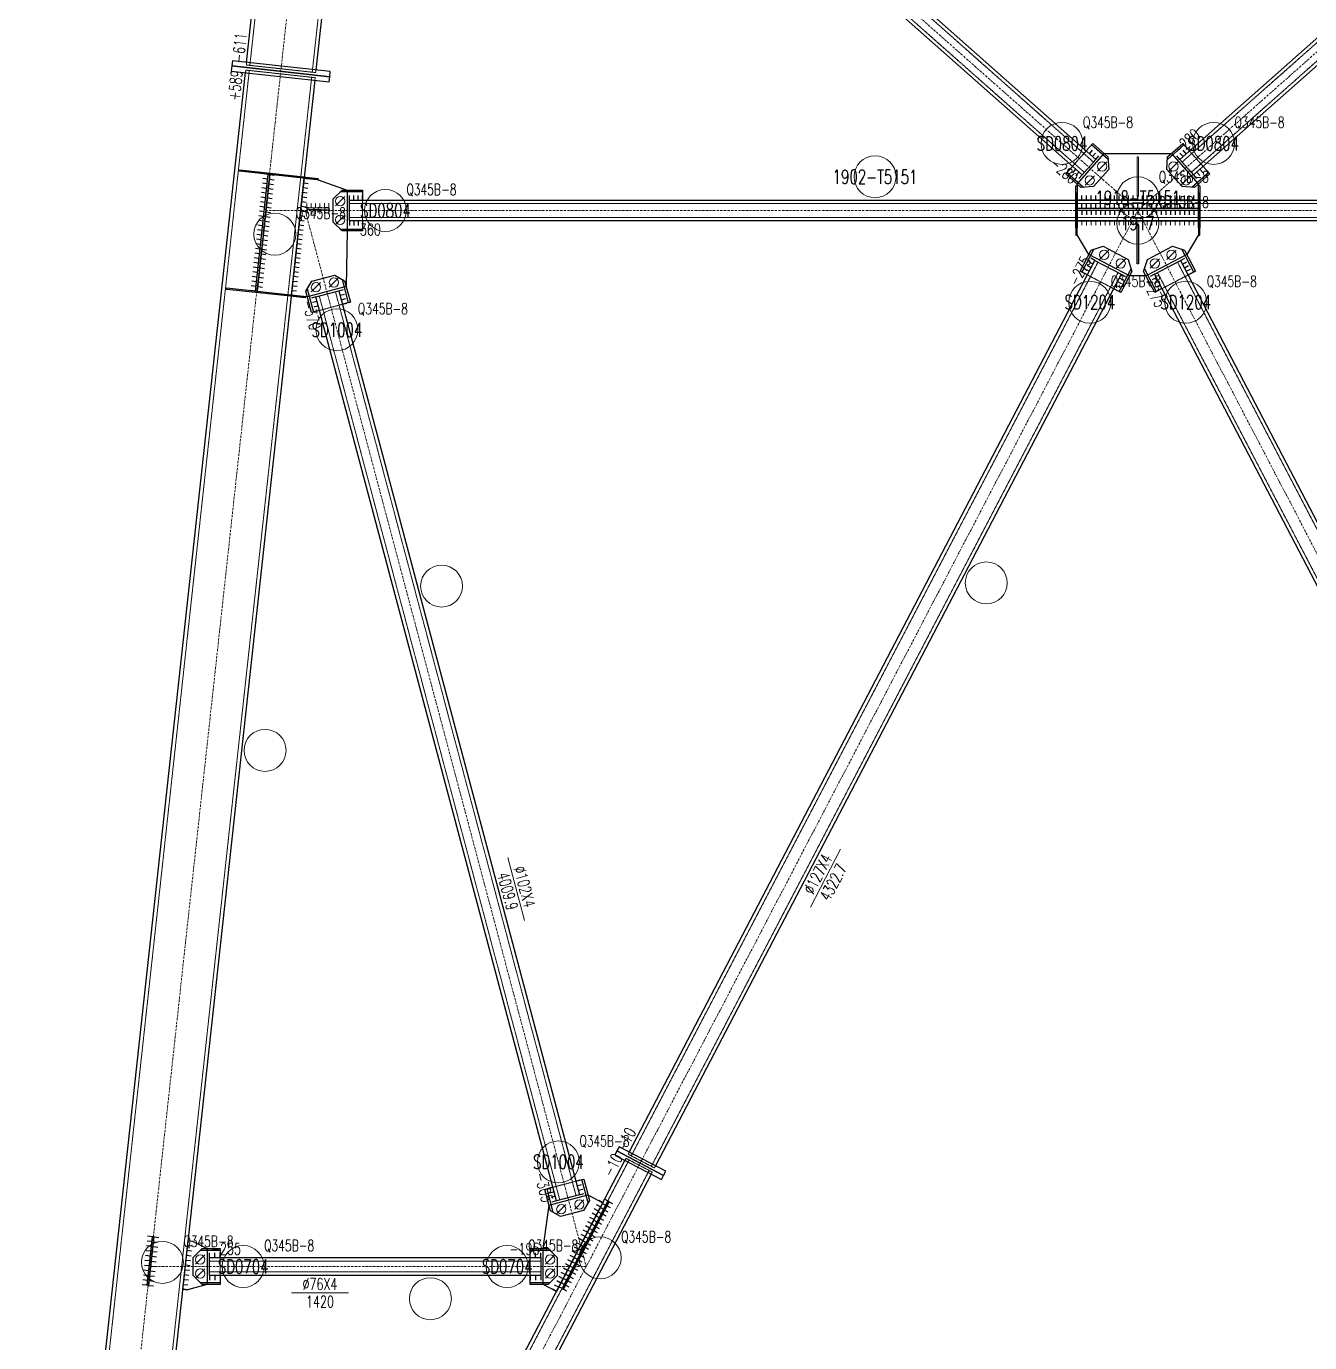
# Model space of a CAD drawing. Extents: x 200306 to 244369, y -126880 to -87343.
# Drawn here: x 224925 to 230428, y -121504 to -115861 of the extents above; entities that cross this region are included whole.
import ezdxf
from ezdxf.enums import TextEntityAlignment as Align

# ---------------------------------------------------------------- set-up
doc = ezdxf.new("R2010")
doc.units = 0
doc.header["$MEASUREMENT"] = 0
doc.linetypes.add('Dash', pattern=[2.75, 2, -0.75])
doc.linetypes.add('DashDot', pattern=[15.6, 9, -3, 0.6, -3])
doc.layers.get('0').update_dxf_attribs({"linetype": 'CONTINUOUS', "lineweight": 25})
doc.styles.get("Standard").update_dxf_attribs({"font": 'simplex.shx', "width": 0.7, "height": 3, "bigfont": 'gbhzfs.shx'})

# ---------------------------------------------------------------- blocks, each defined once
blk = doc.blocks.new('M20X55S')
at = {"color": 3, "linetype": 'Continuous', "lineweight": 13}
blk.add_line((-1, -1), (1, 1), dxfattribs=at)
blk.add_circle((0, 0), 1, dxfattribs=at)

msp = doc.modelspace()

# ---------------------------------------------------------------- linework, layer by layer
at = {"color": 1, "linetype": 'Dash', "lineweight": 20}
for p, q in [((226738.90359, -108203.61979), (225883.29483, -116028.79823)), ((227006.30987, -108232.85812), (226150.70111, -116058.03656)), ((226508.13189, -113873.50161), (229461.36303, -116487.29385)), ((226547.23481, -113829.3206), (229500.46595, -116443.11285)), ((232833.93867, -113829.3206), (229880.70753, -116443.11285)), ((232873.04159, -113873.50161), (229919.81045, -116487.29385)), ((225868.3837, -116027.16784), (225869.57931, -116016.23301)), ((225880.90359, -116050.66789), (224938.51098, -124669.54915)), ((225864.79684, -116059.97233), (225865.99246, -116049.0375)), ((225865.99246, -116049.0375), (226163.221, -116081.53661)), ((226165.61224, -116059.66696), (225868.3837, -116027.16784)), ((226166.80786, -116048.73213), (226165.61224, -116059.66696)), ((226148.30987, -116079.90622), (225205.91726, -124698.78748)), ((226163.221, -116081.53661), (226162.02538, -116092.47144)), ((229410.24125, -116462.07915), (229469.22701, -116395.43322)), ((229911.94647, -116395.43322), (229970.93223, -116462.07915)), ((229687.58674, -116421.46781), (229687.58674, -116591.46721)), ((229693.58674, -116421.46781), (229687.58674, -116421.46781)), ((229693.58674, -116591.46721), (229693.58674, -116421.46781)), ((226116.05099, -116512.94144), (226175.22431, -116519.41148)), ((229430.41642, -116606.30823), (229430.41642, -116545.38207)), ((229950.75706, -116545.38207), (229950.75706, -116606.30823)), ((226127.05911, -116647.06396), (226127.09513, -116639.10815)), ((226127.09513, -116639.10815), (226127.18517, -116619.21862)), ((226127.09513, -116639.10815), (226221.7845, -116639.53684)), ((226146.033, -116639.19389), (226146.12305, -116619.30436)), ((226164.97088, -116639.27963), (226165.06092, -116619.3901)), ((226183.90875, -116639.36536), (226183.9988, -116619.47583)), ((226202.84662, -116639.4511), (226202.93667, -116619.56157)), ((226221.7845, -116639.53684), (226221.74848, -116647.49265)), ((226221.7845, -116639.53684), (226221.87454, -116619.64731)), ((226310.58674, -116621.29747), (233070.58674, -116621.29747)), ((226365.58674, -116606.29747), (226365.58674, -116695.29747)), ((229687.58674, -116591.46721), (229693.58674, -116591.46721)), ((226127.05911, -116647.06396), (226126.96906, -116666.95349)), ((226221.74848, -116647.49265), (226127.05911, -116647.06396)), ((226145.99698, -116647.1497), (226145.90694, -116667.03923)), ((226164.93486, -116647.23544), (226164.84481, -116667.12497)), ((226183.87273, -116647.32118), (226183.78268, -116667.21071)), ((226202.81061, -116647.40691), (226202.72056, -116667.29644)), ((226221.74848, -116647.49265), (226221.65843, -116667.38218)), ((226310.58674, -116680.29747), (233070.58674, -116680.29747)), ((229430.41642, -116755.29435), (229430.41642, -116695.29436)), ((229430.41642, -116695.29436), (229430.41642, -116715.29436)), ((229450.42952, -116695.29436), (229450.42952, -116715.29436)), ((229470.44262, -116695.29436), (229470.44262, -116715.29436)), ((229490.45573, -116695.29436), (229490.45573, -116715.29436)), ((229510.46883, -116695.29436), (229510.46883, -116715.29436)), ((229530.48193, -116695.29436), (229530.48193, -116715.29436)), ((229550.49503, -116695.29436), (229550.49503, -116715.29436)), ((229570.50813, -116695.29436), (229570.50813, -116715.29436)), ((229590.52123, -116695.29436), (229590.52123, -116715.29436)), ((229610.53433, -116695.29436), (229610.53433, -116715.29436)), ((229630.54744, -116695.29436), (229630.54744, -116715.29436)), ((229650.56054, -116695.29436), (229650.56054, -116715.29436)), ((229670.57364, -116695.29436), (229670.57364, -116715.29436)), ((229690.58674, -116695.29436), (229690.58674, -116715.29436)), ((229710.59984, -116695.29436), (229710.59984, -116715.29436)), ((229730.61294, -116695.29436), (229730.61294, -116715.29436)), ((229750.62604, -116695.29436), (229750.62604, -116715.29436)), ((229770.63915, -116695.29436), (229770.63915, -116715.29436)), ((229790.65225, -116695.29436), (229790.65225, -116715.29436)), ((229810.66535, -116695.29436), (229810.66535, -116715.29436)), ((229830.67845, -116695.29436), (229830.67845, -116715.29436)), ((229850.69155, -116695.29436), (229850.69155, -116715.29436)), ((229870.70465, -116695.29436), (229870.70465, -116715.29436)), ((229890.71775, -116695.29436), (229890.71775, -116715.29436)), ((229910.73085, -116695.29436), (229910.73085, -116715.29436)), ((229930.74396, -116695.29436), (229930.74396, -116715.29436)), ((229950.75706, -116695.29436), (229950.75706, -116755.29435)), ((229950.75706, -116695.29436), (229950.75706, -116715.29436)), ((229687.58674, -116880.12035), (229687.58674, -116710.1204)), ((229687.58674, -116710.1204), (229693.58674, -116710.1204)), ((229693.58674, -116710.1204), (229693.58674, -116880.12035)), ((229520.26556, -116872.09148), (227518.73547, -120703.45181)), ((229606.24073, -116917.00552), (227604.71063, -120748.36585)), ((229693.58674, -116880.12035), (229687.58674, -116880.12035)), ((229774.93275, -116917.00552), (231776.46285, -120748.36585)), ((229860.90792, -116872.09148), (231862.43801, -120703.45181)), ((229587.12494, -116985.99248), (229474.55952, -116927.1875)), ((229906.61396, -116927.1875), (229794.04854, -116985.99248)), ((226120.52855, -117019.64491), (226061.35523, -117013.17487)), ((226180.90917, -117017.4765), (227212.30531, -120892.45421)), ((226250.48671, -116998.95717), (227281.88285, -120873.93488)), ((226280.41726, -117053.08945), (226181.84908, -117079.3252)), ((227505.44034, -120696.50634), (227510.07065, -120687.64292)), ((227618.00576, -120755.31132), (227505.44034, -120696.50634)), ((227509.47485, -120721.17864), (225315.78678, -124920.37077)), ((227491.5494, -120723.09659), (227496.17972, -120714.23317)), ((227496.17972, -120714.23317), (227608.74514, -120773.03815)), ((227622.63608, -120746.4479), (227618.00576, -120755.31132)), ((227595.45001, -120766.09268), (225401.76195, -124965.28481)), ((227182.37975, -120838.34068), (227280.94793, -120812.10494)), ((227608.74514, -120773.03815), (227604.11483, -120781.90157)), ((225755.55303, -121139.93261), (225755.55357, -121215.93261)), ((227085.55601, -121215.92306), (227085.55547, -121139.92306)), ((227130.52783, -121154.92274), (225710.5274, -121154.93293)), ((227130.52816, -121200.92274), (225710.52773, -121200.93293))]:
    msp.add_line(p, q, dxfattribs=at)
at = {"color": 2, "linetype": 'DashDot', "lineweight": 15}
for p, q in [((226872.60673, -108218.23895), (225950.58674, -116650.79747)), ((226280.56963, -113632.70017), (229690.58674, -116650.77626)), ((233100.60385, -113632.70017), (229690.58674, -116650.77626)), ((226014.60673, -116065.28706), (225069.27942, -124711.00835)), ((225950.58674, -116650.79747), (233430.58674, -116650.79747)), ((226120.52942, -116650.66663), (227325.54381, -121177.93187)), ((229690.58674, -116650.80454), (227557.09274, -120734.77224)), ((229690.58674, -116650.80454), (231824.08074, -120734.77224)), ((227557.09274, -120734.77224), (224960.56749, -125705.08164)), ((227325.52364, -121177.92134), (225455.53326, -121177.93476))]:
    msp.add_line(p, q, dxfattribs=at)
at = {"color": 7, "linetype": 'Continuous', "lineweight": 30}
for p, q in [((229469.22701, -116395.43322), (229482.48224, -116380.45661)), ((229482.95555, -116407.58383), (229496.21078, -116392.60722)), ((229496.6841, -116419.73444), (229509.93932, -116404.75783)), ((229884.48938, -116419.73444), (229871.23416, -116404.75783)), ((229898.21792, -116407.58383), (229884.9627, -116392.60722)), ((229911.94647, -116395.43322), (229898.69124, -116380.45661)), ((229410.24125, -116462.07915), (229396.98602, -116477.05576)), ((229510.41264, -116431.88505), (229523.66786, -116416.90843)), ((229870.76084, -116431.88505), (229857.50562, -116416.90843)), ((229970.93223, -116462.07915), (229984.18746, -116477.05576)), ((225959.49614, -116516.07222), (225939.61605, -116513.89852)), ((225961.68397, -116496.06288), (225941.80388, -116493.88918)), ((225967.44817, -116516.9417), (225987.32826, -116519.11539)), ((225969.636, -116496.93236), (225989.51609, -116499.10606)), ((226116.05099, -116512.94144), (226135.9325, -116515.1153)), ((229423.96979, -116474.22976), (229410.71456, -116489.20637)), ((229437.69833, -116486.38036), (229424.4431, -116501.35698)), ((229451.42687, -116498.53097), (229438.17164, -116513.50758)), ((229929.74661, -116498.53097), (229943.00184, -116513.50758)), ((229943.47515, -116486.38036), (229956.73038, -116501.35698)), ((229957.20369, -116474.22976), (229970.45892, -116489.20637)), ((225952.93264, -116576.10023), (225933.05256, -116573.92653)), ((225955.12047, -116556.09089), (225935.24039, -116553.91719)), ((225957.30831, -116536.08155), (225937.42822, -116533.90786)), ((225960.88468, -116576.96971), (225980.76477, -116579.1434)), ((225963.07251, -116556.96037), (225982.9526, -116559.13407)), ((225965.26034, -116536.95103), (225985.14043, -116539.12473)), ((226109.4875, -116572.96945), (226129.36901, -116575.14331)), ((226111.67533, -116552.96012), (226131.55684, -116555.13397)), ((226113.86316, -116532.95078), (226133.74467, -116535.12463)), ((225946.36915, -116636.12824), (225926.48907, -116633.95454)), ((225948.55698, -116616.1189), (225928.6769, -116613.9452)), ((225950.74481, -116596.10956), (225930.86473, -116593.93587)), ((225954.32119, -116636.99772), (225974.20127, -116639.17142)), ((225956.50902, -116616.98838), (225976.38911, -116619.16208)), ((225958.69685, -116596.97904), (225978.57694, -116599.15274)), ((226102.92401, -116632.99747), (226122.80552, -116635.17132)), ((226105.11184, -116612.98813), (226124.99335, -116615.16198)), ((226107.29967, -116592.97879), (226127.18118, -116595.15265)), ((226310.58674, -116606.29747), (226310.58674, -116586.29747)), ((226328.92007, -116606.29747), (226328.92007, -116586.29747)), ((226347.25341, -116606.29747), (226347.25341, -116586.29747)), ((226365.58674, -116606.29747), (226365.58674, -116586.29747)), ((229430.41642, -116606.30823), (229430.41642, -116586.3083)), ((229430.41642, -116641.9558), (229430.41642, -116622.07571)), ((229450.42952, -116606.30823), (229450.42952, -116586.3083)), ((229450.42952, -116641.9558), (229450.42952, -116622.07571)), ((229470.44262, -116606.30823), (229470.44262, -116586.3083)), ((229470.44262, -116641.9558), (229470.44262, -116622.07571)), ((229490.45573, -116606.30823), (229490.45573, -116586.3083)), ((229490.45573, -116641.9558), (229490.45573, -116622.07571)), ((229510.46883, -116606.30823), (229510.46883, -116586.3083)), ((229510.46883, -116641.9558), (229510.46883, -116622.07571)), ((229530.48193, -116606.30823), (229530.48193, -116586.3083)), ((229530.48193, -116641.9558), (229530.48193, -116622.07571)), ((229550.49503, -116606.30823), (229550.49503, -116586.3083)), ((229550.49503, -116641.9558), (229550.49503, -116622.07571)), ((229570.50813, -116606.30823), (229570.50813, -116586.3083)), ((229570.50813, -116641.9558), (229570.50813, -116622.07571)), ((229590.52123, -116606.30823), (229590.52123, -116586.3083)), ((229590.52123, -116641.9558), (229590.52123, -116622.07571)), ((229610.53433, -116606.30823), (229610.53433, -116586.3083)), ((229610.53433, -116641.9558), (229610.53433, -116622.07571)), ((229630.54744, -116606.30823), (229630.54744, -116586.3083)), ((229630.54744, -116641.9558), (229630.54744, -116622.07571)), ((229650.56054, -116606.30823), (229650.56054, -116586.3083)), ((229650.56054, -116641.9558), (229650.56054, -116622.07571)), ((229670.57364, -116606.30823), (229670.57364, -116586.3083)), ((229670.57364, -116641.9558), (229670.57364, -116622.07571)), ((229690.58674, -116606.30823), (229690.58674, -116586.3083)), ((229690.58674, -116641.9558), (229690.58674, -116622.07571)), ((229710.59984, -116606.30823), (229710.59984, -116586.3083)), ((229710.59984, -116641.9558), (229710.59984, -116622.07571)), ((229730.61294, -116606.30823), (229730.61294, -116586.3083)), ((229730.61294, -116641.9558), (229730.61294, -116622.07571)), ((229750.62604, -116606.30823), (229750.62604, -116586.3083)), ((229750.62604, -116641.9558), (229750.62604, -116622.07571)), ((229770.63915, -116606.30823), (229770.63915, -116586.3083)), ((229770.63915, -116641.9558), (229770.63915, -116622.07571)), ((229790.65225, -116606.30823), (229790.65225, -116586.3083)), ((229790.65225, -116641.9558), (229790.65225, -116622.07571)), ((229810.66535, -116606.30823), (229810.66535, -116586.3083)), ((229810.66535, -116641.9558), (229810.66535, -116622.07571)), ((229830.67845, -116606.30823), (229830.67845, -116586.3083)), ((229830.67845, -116641.9558), (229830.67845, -116622.07571)), ((229850.69155, -116606.30823), (229850.69155, -116586.3083)), ((229850.69155, -116641.9558), (229850.69155, -116622.07571)), ((229870.70465, -116606.30823), (229870.70465, -116586.3083)), ((229870.70465, -116641.9558), (229870.70465, -116622.07571)), ((229890.71775, -116606.30823), (229890.71775, -116586.3083)), ((229890.71775, -116641.9558), (229890.71775, -116622.07571)), ((229910.73085, -116606.30823), (229910.73085, -116586.3083)), ((229910.73085, -116641.9558), (229910.73085, -116622.07571)), ((229930.74396, -116606.30823), (229930.74396, -116586.3083)), ((229930.74396, -116641.9558), (229930.74396, -116622.07571)), ((229950.75706, -116606.30823), (229950.75706, -116586.3083)), ((229950.75706, -116641.9558), (229950.75706, -116622.07571)), ((225939.80566, -116696.15625), (225919.92557, -116693.98255)), ((225941.99349, -116676.14691), (225922.1134, -116673.97321)), ((225944.18132, -116656.13758), (225924.30124, -116653.96388)), ((225949.94553, -116677.01639), (225969.82561, -116679.19009)), ((225952.13336, -116657.00705), (225972.01344, -116659.18075)), ((226096.36052, -116693.02548), (226116.24202, -116695.19933)), ((226098.54835, -116673.01614), (226118.42985, -116675.18999)), ((226100.73618, -116653.0068), (226120.61768, -116655.18066)), ((226310.58674, -116695.29747), (226310.58674, -116715.29747)), ((226328.92007, -116695.29747), (226328.92007, -116715.29747)), ((226347.25341, -116695.29747), (226347.25341, -116715.29747)), ((226365.58674, -116695.29747), (226365.58674, -116715.29747)), ((229430.41642, -116649.90783), (229430.41642, -116669.78792)), ((229450.42952, -116649.90783), (229450.42952, -116669.78792)), ((229470.44262, -116649.90783), (229470.44262, -116669.78792)), ((229490.45573, -116649.90783), (229490.45573, -116669.78792)), ((229510.46883, -116649.90783), (229510.46883, -116669.78792)), ((229530.48193, -116649.90783), (229530.48193, -116669.78792)), ((229550.49503, -116649.90783), (229550.49503, -116669.78792)), ((229570.50813, -116649.90783), (229570.50813, -116669.78792)), ((229590.52123, -116649.90783), (229590.52123, -116669.78792)), ((229610.53433, -116649.90783), (229610.53433, -116669.78792)), ((229630.54744, -116649.90783), (229630.54744, -116669.78792)), ((229650.56054, -116649.90783), (229650.56054, -116669.78792)), ((229670.57364, -116649.90783), (229670.57364, -116669.78792)), ((229690.58674, -116649.90783), (229690.58674, -116669.78792)), ((229710.59984, -116649.90783), (229710.59984, -116669.78792)), ((229730.61294, -116649.90783), (229730.61294, -116669.78792)), ((229750.62604, -116649.90783), (229750.62604, -116669.78792)), ((229770.63915, -116649.90783), (229770.63915, -116669.78792)), ((229790.65225, -116649.90783), (229790.65225, -116669.78792)), ((229810.66535, -116649.90783), (229810.66535, -116669.78792)), ((229830.67845, -116649.90783), (229830.67845, -116669.78792)), ((229850.69155, -116649.90783), (229850.69155, -116669.78792)), ((229870.70465, -116649.90783), (229870.70465, -116669.78792)), ((229890.71775, -116649.90783), (229890.71775, -116669.78792)), ((229910.73085, -116649.90783), (229910.73085, -116669.78792)), ((229930.74396, -116649.90783), (229930.74396, -116669.78792)), ((229950.75706, -116649.90783), (229950.75706, -116669.78792)), ((225935.43, -116736.17492), (225915.54991, -116734.00122)), ((225937.61783, -116716.16559), (225917.73774, -116713.99189)), ((225943.38204, -116737.0444), (225963.26212, -116739.2181)), ((225945.56987, -116717.03507), (225965.44995, -116719.20876)), ((225947.7577, -116697.02573), (225967.63778, -116699.19943)), ((226091.98485, -116733.04415), (226111.86636, -116735.218)), ((226094.17269, -116713.03481), (226114.05419, -116715.20867)), ((225928.86651, -116796.20293), (225908.98642, -116794.02924)), ((225931.05434, -116776.1936), (225911.17425, -116774.0199)), ((225933.24217, -116756.18426), (225913.36208, -116754.01056)), ((225936.81854, -116797.07241), (225956.69863, -116799.24611)), ((225939.00637, -116777.06308), (225958.88646, -116779.23677)), ((225941.1942, -116757.05374), (225961.07429, -116759.22744)), ((226085.42136, -116793.07216), (226105.30287, -116795.24601)), ((226087.60919, -116773.06282), (226107.4907, -116775.23668)), ((226089.79702, -116753.05349), (226109.67853, -116755.22734)), ((225922.30302, -116856.23094), (225902.42293, -116854.05725)), ((225924.49085, -116836.22161), (225904.61076, -116834.04791)), ((225926.67868, -116816.21227), (225906.79859, -116814.03857)), ((225930.25505, -116857.10042), (225950.13514, -116859.27412)), ((225932.44288, -116837.09109), (225952.32297, -116839.26478)), ((225934.63071, -116817.08175), (225954.5108, -116819.25545)), ((226078.85787, -116853.10017), (226098.73938, -116855.27403)), ((226081.0457, -116833.09083), (226100.92721, -116835.26469)), ((226083.23353, -116813.0815), (226103.11504, -116815.25535)), ((229506.9717, -116865.14358), (229489.24487, -116855.88295)), ((229874.20178, -116865.14358), (229891.92861, -116855.88295)), ((225915.73953, -116916.25895), (225895.85944, -116914.08526)), ((225917.92736, -116896.24962), (225898.04727, -116894.07592)), ((225920.11519, -116876.24028), (225900.2351, -116874.06658)), ((225923.69156, -116917.12843), (225943.57165, -116919.30213)), ((225925.87939, -116897.1191), (225945.75948, -116899.2928)), ((225928.06722, -116877.10976), (225947.94731, -116879.28346)), ((226072.29438, -116913.12818), (226092.17589, -116915.30204)), ((226074.48221, -116893.11885), (226094.36372, -116895.2927)), ((226076.67004, -116873.10951), (226096.55155, -116875.28336)), ((229474.55952, -116927.1875), (229456.83268, -116917.92687)), ((229482.66256, -116911.67652), (229464.93573, -116902.41589)), ((229490.76561, -116896.16554), (229473.03877, -116886.90491)), ((229498.86866, -116880.65456), (229481.14182, -116871.39393)), ((229882.30482, -116880.65456), (229900.03166, -116871.39393)), ((229890.40787, -116896.16554), (229908.13471, -116886.90491)), ((229898.51092, -116911.67652), (229916.23775, -116902.41589)), ((229906.61396, -116927.1875), (229924.3408, -116917.92687)), ((225909.17603, -116976.28697), (225889.29595, -116974.11327)), ((225911.36387, -116956.27763), (225891.48378, -116954.10393)), ((225913.5517, -116936.26829), (225893.67161, -116934.09459)), ((225917.12807, -116977.15644), (225937.00816, -116979.33014)), ((225919.3159, -116957.14711), (225939.19599, -116959.32081)), ((225921.50373, -116937.13777), (225941.38382, -116939.31147)), ((226065.73089, -116973.15619), (226085.6124, -116975.33005)), ((226067.91872, -116953.14686), (226087.80023, -116955.32071)), ((226070.10655, -116933.13752), (226089.98806, -116935.31137)), ((229595.22798, -116970.4815), (229612.95482, -116979.74213)), ((229603.33103, -116954.97052), (229621.05787, -116964.23115)), ((229611.43408, -116939.45954), (229629.16092, -116948.72017)), ((229619.53713, -116923.94856), (229637.26396, -116933.20919)), ((229761.63635, -116923.94856), (229743.90952, -116933.20919)), ((229769.7394, -116939.45954), (229752.01256, -116948.72017)), ((229777.84245, -116954.97052), (229760.11561, -116964.23115)), ((229785.9455, -116970.4815), (229768.21866, -116979.74213)), ((225906.9882, -116996.2963), (225887.10812, -116994.1226)), ((225914.94024, -116997.16578), (225934.82033, -116999.33948)), ((226061.35523, -117013.17487), (226081.23674, -117015.34872)), ((226063.54306, -116993.16553), (226083.42457, -116995.33938)), ((226166.41668, -117021.344), (226147.08958, -117026.48826)), ((226264.98485, -116995.10825), (226284.31195, -116989.96399)), ((226270.1291, -117014.43529), (226289.45619, -117009.29103)), ((226275.27334, -117033.76233), (226294.60044, -117028.61807)), ((229587.12494, -116985.99248), (229604.85178, -116995.25311)), ((229794.04854, -116985.99248), (229776.3217, -116995.25311)), ((226171.56092, -117040.67104), (226152.23383, -117045.8153)), ((226176.70516, -117059.99807), (226157.37807, -117065.14234)), ((226181.84941, -117079.32511), (226162.52231, -117084.46937)), ((226280.41759, -117053.08937), (226299.74468, -117047.9451)), ((227280.94826, -120812.10485), (227300.27535, -120806.96059)), ((227182.38008, -120838.34059), (227163.05299, -120843.48486)), ((227187.52432, -120857.66763), (227168.19723, -120862.81189)), ((227286.0925, -120831.43189), (227305.4196, -120826.28762)), ((227291.23675, -120850.75893), (227310.56384, -120845.61466)), ((227296.38099, -120870.08596), (227315.70808, -120864.9417)), ((227192.66857, -120876.99467), (227173.34147, -120882.13893)), ((227197.81281, -120896.32171), (227178.48572, -120901.46597)), ((227387.47114, -120922.39042), (227369.74481, -120913.12995)), ((227396.94157, -120904.26198), (227379.21524, -120895.0015)), ((227400.85105, -120933.51099), (227387.95449, -120926.76314)), ((227410.17908, -120915.65512), (227397.28253, -120908.90727)), ((227419.50712, -120897.79925), (227406.61056, -120891.0514)), ((227415.3377, -120918.35427), (227428.23426, -120925.10212)), ((227424.66574, -120900.4984), (227437.56229, -120907.24625)), ((227359.05985, -120976.77576), (227341.33352, -120967.51528)), ((227368.53028, -120958.64731), (227350.80395, -120949.38684)), ((227372.86694, -120987.07861), (227359.97039, -120980.33075)), ((227378.00071, -120940.51887), (227360.27438, -120931.25839)), ((227382.19498, -120969.22273), (227369.29842, -120962.47488)), ((227391.52301, -120951.36686), (227378.62646, -120944.61901)), ((227387.3536, -120971.92188), (227400.25015, -120978.66973)), ((227396.68163, -120954.06601), (227409.57819, -120960.81386)), ((227406.00967, -120936.21014), (227418.90622, -120942.95799)), ((227321.17814, -121049.28954), (227303.4518, -121040.02906)), ((227330.64856, -121031.1611), (227312.92223, -121021.90062)), ((227340.11899, -121013.03265), (227322.39266, -121003.77217)), ((227349.58942, -120994.9042), (227331.86309, -120985.64373)), ((227344.88284, -121040.64622), (227331.98629, -121033.89836)), ((227354.21087, -121022.79035), (227341.31432, -121016.04249)), ((227363.53891, -121004.93448), (227350.64235, -120998.18662)), ((227359.3695, -121025.48949), (227372.26605, -121032.23735)), ((227368.69753, -121007.63362), (227381.59408, -121014.38147)), ((227378.02557, -120989.77775), (227390.92212, -120996.5256)), ((225460.2084, -121091.67622), (225440.32716, -121089.5024)), ((225462.4867, -121070.83947), (225442.60546, -121068.66565)), ((225464.765, -121050.00272), (225444.88376, -121047.8289)), ((225468.16089, -121092.54575), (225488.04213, -121094.71957)), ((225470.43919, -121071.709), (225490.32043, -121073.88283)), ((225472.71749, -121050.87225), (225492.59873, -121053.04608)), ((225615.87805, -121087.61136), (225635.75911, -121089.78516)), ((225618.15635, -121066.77461), (225638.03741, -121068.94841)), ((227292.76685, -121103.67488), (227275.04051, -121094.4144)), ((227302.23728, -121085.54643), (227284.51094, -121076.28595)), ((227311.70771, -121067.41799), (227293.98137, -121058.15751)), ((227316.89874, -121094.21383), (227304.00218, -121087.46597)), ((227326.22677, -121076.35796), (227313.33022, -121069.6101)), ((227322.05736, -121096.91297), (227334.95391, -121103.66083)), ((227335.5548, -121058.50209), (227322.65825, -121051.75423)), ((227331.38539, -121079.0571), (227344.28195, -121085.80496)), ((227340.71343, -121061.20123), (227353.60998, -121067.94909)), ((227350.04146, -121043.34536), (227362.93802, -121050.09322)), ((225453.3735, -121154.18647), (225433.49226, -121152.01264)), ((225455.6518, -121133.34972), (225435.77056, -121131.17589)), ((225457.9301, -121112.51297), (225438.04886, -121110.33915)), ((225463.60429, -121134.21925), (225483.48553, -121136.39307)), ((225465.88259, -121113.3825), (225485.76383, -121115.55632)), ((225609.04315, -121150.1216), (225628.92421, -121152.29541)), ((225611.32145, -121129.28485), (225631.20251, -121131.45866)), ((225613.59975, -121108.4481), (225633.48081, -121110.62191)), ((225710.55403, -121139.93293), (225710.55389, -121119.93293)), ((225733.05353, -121139.93277), (225733.05339, -121119.93277)), ((225755.55303, -121139.93261), (225755.55288, -121119.93261)), ((227085.55547, -121139.92306), (227085.55532, -121119.92306)), ((227108.05496, -121139.9229), (227108.05482, -121119.9229)), ((227130.55446, -121139.92274), (227130.55432, -121119.92274)), ((227264.35556, -121158.06021), (227246.62922, -121148.79974)), ((227273.82599, -121139.93177), (227256.09965, -121130.67129)), ((227283.29642, -121121.80332), (227265.57008, -121112.54285)), ((227288.91463, -121147.78144), (227276.01808, -121141.03358)), ((227298.24267, -121129.92557), (227285.34611, -121123.17771)), ((227294.07325, -121150.48058), (227306.96981, -121157.22844)), ((227307.5707, -121112.0697), (227294.67415, -121105.32184)), ((227303.40129, -121132.62471), (227316.29784, -121139.37257)), ((227312.72932, -121114.76884), (227325.62588, -121121.5167)), ((225448.8169, -121195.85996), (225428.93566, -121193.68614)), ((225451.0952, -121175.02321), (225431.21396, -121172.84939)), ((225456.76939, -121196.72949), (225476.65063, -121198.90332)), ((225459.04769, -121175.89274), (225478.92893, -121178.06657)), ((225461.32599, -121155.056), (225481.20723, -121157.22982)), ((225604.48655, -121191.7951), (225624.36761, -121193.9689)), ((225606.76485, -121170.95835), (225626.64591, -121173.13215)), ((227235.94427, -121212.44555), (227218.21793, -121203.18507)), ((227245.4147, -121194.3171), (227227.68836, -121185.05663)), ((227254.88513, -121176.18866), (227237.15879, -121166.92818)), ((227260.93053, -121201.34905), (227248.03397, -121194.60119)), ((227270.25856, -121183.49318), (227257.36201, -121176.74532)), ((227266.08915, -121204.04819), (227278.9857, -121210.79605)), ((227279.5866, -121165.63731), (227266.69004, -121158.88945)), ((227275.41718, -121186.19232), (227288.31374, -121192.94018)), ((227284.74522, -121168.33645), (227297.64177, -121175.08431)), ((225441.982, -121258.37021), (225422.10076, -121256.19638)), ((225444.2603, -121237.53346), (225424.37906, -121235.35964)), ((225446.5386, -121216.69671), (225426.65736, -121214.52289)), ((225449.93449, -121259.23974), (225469.81573, -121261.41356)), ((225452.21279, -121238.40299), (225472.09403, -121240.57681)), ((225454.49109, -121217.56624), (225474.37233, -121219.74006)), ((225597.65165, -121254.30534), (225617.53271, -121256.47915)), ((225599.92995, -121233.46859), (225619.81101, -121235.6424)), ((225602.20825, -121212.63185), (225622.08931, -121214.80565)), ((225710.55458, -121215.93293), (225710.55472, -121235.93293)), ((225733.05408, -121215.93277), (225733.05422, -121235.93277)), ((225755.55357, -121215.93261), (225755.55372, -121235.93261)), ((227085.55601, -121215.92306), (227085.55615, -121235.92306)), ((227108.05551, -121215.9229), (227108.05565, -121235.9229)), ((227130.55501, -121215.92274), (227130.55515, -121235.92274)), ((227207.53298, -121266.83088), (227189.80664, -121257.57041)), ((227217.00341, -121248.70244), (227199.27707, -121239.44196)), ((227226.47384, -121230.57399), (227208.7475, -121221.31352)), ((227223.61839, -121272.77253), (227210.72183, -121266.02467)), ((227232.94642, -121254.91666), (227220.04987, -121248.1688)), ((227242.27446, -121237.06079), (227229.3779, -121230.31293)), ((227238.10504, -121257.6158), (227251.0016, -121264.36366)), ((227251.60249, -121219.20492), (227238.70594, -121212.45706)), ((227247.43308, -121239.75993), (227260.32963, -121246.50779)), ((227256.76111, -121221.90406), (227269.65767, -121228.65192)), ((225595.37335, -121275.14209), (225615.25441, -121277.3159)), ((227198.06255, -121284.95933), (227180.33621, -121275.69885)), ((227228.77701, -121275.47167), (227241.67356, -121282.21953))]:
    msp.add_line(p, q, dxfattribs=at)
at = {"color": 7, "linetype": 'Continuous', "lineweight": 13}
for p, q in [((228416.48249, -119388.8307), (228286.83371, -119637.00643)), ((226989.04625, -119423.83681), (227061.06588, -119694.41614)), ((226306.36186, -121290.92865), (226061.36186, -121290.93041))]:
    msp.add_line(p, q, dxfattribs=at)
at = {"color": 7, "linetype": 'Continuous', "lineweight": 30}
for points in [[(225869.57931, -116016.23301), (226722.79684, -108212.92422)], [(227020.02538, -108245.42334), (226166.80786, -116048.73213)], [(226557.17623, -113818.08814), (229510.40737, -116431.88039)], [(229870.76611, -116431.88039), (232823.99725, -113818.08814)], [(229451.42161, -116498.52631), (226498.19047, -113884.73407)], [(232882.98301, -113884.73407), (229929.75187, -116498.52631)], [(225808.44368, -116009.54841), (225806.05244, -116031.41807)], [(226227.9435, -116055.41673), (225808.44368, -116009.54841)], [(224924.79547, -124656.98393), (225864.79684, -116059.97233)], [(225806.05244, -116031.41807), (225803.6612, -116053.28773)], [(225803.6612, -116053.28773), (226223.16102, -116099.15604)], [(226225.55226, -116077.28638), (225806.05244, -116031.41807)], [(225806.05244, -116031.41807), (226225.55226, -116077.28638)], [(226225.55226, -116077.28638), (226227.9435, -116055.41673)], [(226162.02538, -116092.47144), (225222.02401, -124689.48304)], [(226223.16102, -116099.15604), (226225.55226, -116077.28638)], [(229430.41642, -116537.37904), (229546.39967, -116406.3346)], [(229469.22701, -116395.43322), (229497.72576, -116363.23351)], [(229492.41314, -116369.21484), (229497.71523, -116363.22419)], [(229563.55194, -116432.17708), (229492.41314, -116369.21484)], [(229497.71523, -116363.22419), (229562.8634, -116420.88435)], [(229497.72576, -116363.23351), (229562.87392, -116420.89366)], [(229546.39967, -116406.3346), (229834.77381, -116406.3346)], [(229888.76034, -116369.21484), (229817.62154, -116432.17708)], [(229818.29956, -116420.89366), (229883.44772, -116363.23351)], [(229818.31008, -116420.88435), (229883.45825, -116363.22419)], [(229834.77381, -116406.3346), (229950.75706, -116537.37904)], [(229883.44772, -116363.23351), (229911.94647, -116395.43322)], [(229883.45825, -116363.22419), (229888.76034, -116369.21484)], [(229381.74251, -116494.27887), (229410.24125, -116462.07915)], [(229510.40737, -116431.88039), (229451.42161, -116498.52631)], [(229562.8634, -116420.88435), (229563.55194, -116432.17708)], [(229562.87392, -116420.89366), (229566.1445, -116474.53412)], [(229815.02897, -116474.53412), (229818.29956, -116420.89366)], [(229817.62154, -116432.17708), (229818.31008, -116420.88435)], [(229929.75187, -116498.52631), (229870.76611, -116431.88039)], [(229970.93223, -116462.07915), (229999.43097, -116494.27887)], [(225839.29122, -116482.6804), (225839.94337, -116476.71595)], [(226112.92684, -116512.59985), (225839.29122, -116482.6804)], [(225839.94337, -116476.71595), (226113.579, -116506.6354)], [(225906.9882, -116996.2963), (225961.68397, -116496.06288)], [(225969.636, -116496.93236), (225914.94024, -116997.16578)], [(225961.68397, -116496.06288), (225969.636, -116496.93236)], [(226061.35523, -117013.17487), (226116.05099, -116512.94144)], [(226072.52288, -116508.18206), (226073.17503, -116502.21761)], [(226175.22431, -116519.41148), (226072.52288, -116508.18206)], [(226073.17503, -116502.21761), (226175.87647, -116513.44703)], [(226113.579, -116506.6354), (226112.92684, -116512.59985)], [(226175.87647, -116513.44703), (226175.22431, -116519.41148)], [(226175.22431, -116519.41148), (226175.69551, -116519.46301)], [(226175.69551, -116519.46301), (226300.58674, -116563.29747)], [(229381.73198, -116494.26955), (229387.03407, -116488.27891)], [(229446.88015, -116551.92971), (229381.73198, -116494.26955)], [(229446.89067, -116551.93902), (229381.74251, -116494.27887)], [(229387.03407, -116488.27891), (229458.17287, -116551.24114)], [(229566.1445, -116474.53412), (229500.53112, -116548.66835)], [(229880.64236, -116548.66835), (229815.02897, -116474.53412)], [(229923.00061, -116551.24114), (229994.13941, -116488.27891)], [(229999.43097, -116494.27887), (229934.28281, -116551.93902)], [(229999.4415, -116494.26955), (229934.29333, -116551.92971)], [(229994.13941, -116488.27891), (229999.4415, -116494.26955)], [(226240.58674, -116601.29747), (226278.58674, -116563.29747)], [(226270.58674, -116571.29747), (226278.58674, -116563.29747)], [(226365.58674, -116571.29747), (226270.58674, -116571.29747)], [(226278.58674, -116563.29747), (226365.58674, -116563.29747)], [(226278.58674, -116563.29747), (226365.58674, -116563.29747)], [(226300.58674, -116563.29747), (226300.58674, -116738.29747)], [(226365.58674, -116563.29747), (226365.58674, -116606.29747)], [(226365.58674, -116563.29747), (226365.58674, -116571.29747)], [(229424.41642, -116725.19923), (229424.41642, -116545.38207)], [(229424.41642, -116545.38207), (229430.41642, -116545.38207)], [(229430.41642, -116576.14005), (229424.41642, -116576.14005)], [(229424.41642, -116576.14005), (229424.41642, -116756.22671)], [(229430.41642, -116545.38207), (229430.41642, -116537.37904)], [(229430.41642, -116545.38207), (229430.41642, -116725.19923)], [(229430.41642, -116756.22671), (229430.41642, -116576.14005)], [(229458.17287, -116551.24114), (229446.88015, -116551.92971)], [(229500.53112, -116548.66835), (229446.89067, -116551.93902)], [(229934.28281, -116551.93902), (229880.64236, -116548.66835)], [(229934.29333, -116551.92971), (229923.00061, -116551.24114)], [(229950.75706, -116537.37904), (229950.75706, -116545.38207)], [(229950.75706, -116725.19923), (229950.75706, -116545.38207)], [(229950.75706, -116545.38207), (229956.75706, -116545.38207)], [(229950.75706, -116576.14005), (229950.75706, -116756.22671)], [(229956.75706, -116576.14005), (229950.75706, -116576.14005)], [(229956.75706, -116545.38207), (229956.75706, -116725.19923)], [(229956.75706, -116756.22671), (229956.75706, -116576.14005)], [(226240.58674, -116700.29747), (226240.58674, -116601.29747)], [(226310.58674, -116606.29747), (233070.58674, -116606.29747)], [(226310.58674, -116695.29747), (226310.58674, -116606.29747)], [(229950.75706, -116606.30823), (229430.41642, -116606.30823)], [(233070.58674, -116695.29747), (226310.58674, -116695.29747)], [(226365.58674, -116695.29747), (226365.58674, -116738.29747)], [(229950.75706, -116641.9558), (229430.41642, -116641.9558)], [(229430.41642, -116641.9558), (229430.41642, -116649.90783)], [(229430.41642, -116649.90783), (229950.75706, -116649.90783)], [(229430.41642, -116695.29436), (229950.75706, -116695.29436)], [(229950.75706, -116649.90783), (229950.75706, -116641.9558)], [(226278.58674, -116738.29747), (226240.58674, -116700.29747)], [(226278.58674, -116738.29747), (226270.58674, -116730.29747)], [(226270.58674, -116730.29747), (226365.58674, -116730.29747)], [(226365.58674, -116738.29747), (226278.58674, -116738.29747)], [(226365.58674, -116738.29747), (226278.58674, -116738.29747)], [(226300.58674, -116738.29747), (226296.23514, -116976.44227)], [(226365.58674, -116730.29747), (226365.58674, -116738.29747)], [(229430.41642, -116725.19923), (229424.41642, -116725.19923)], [(229687.58674, -116880.11121), (229687.58674, -116714.35647)], [(229687.58674, -116714.35647), (229693.58674, -116714.35647)], [(229693.58674, -116714.35647), (229693.58674, -116880.11121)], [(229956.75706, -116725.19923), (229950.75706, -116725.19923)], [(229424.41642, -116756.22671), (229430.41642, -116756.22671)], [(229480.58005, -116840.06791), (229430.41642, -116755.29435)], [(229490.76674, -116820.57455), (229542.04292, -116804.48876)], [(229542.04292, -116804.48876), (229649.29029, -116860.51555)], [(229731.88319, -116860.51555), (229839.13056, -116804.48876)], [(229839.13056, -116804.48876), (229890.40674, -116820.57455)], [(229950.75706, -116755.29435), (229900.59343, -116840.06791)], [(229950.75706, -116756.22671), (229956.75706, -116756.22671)], [(227510.07065, -120687.64292), (229506.97044, -116865.14601)], [(229443.53501, -116910.98626), (229490.7642, -116820.57941)], [(229443.53755, -116910.9814), (229490.76674, -116820.57455)], [(229501.55919, -116817.19293), (229450.62575, -116914.69051)], [(229655.1894, -116931.28503), (229480.58005, -116840.06791)], [(229490.7642, -116820.57941), (229501.55919, -116817.19293)], [(229506.97044, -116865.14601), (229619.53586, -116923.95099)], [(229649.29029, -116860.51555), (229665.37609, -116911.79173)], [(229715.79739, -116911.79173), (229731.88319, -116860.51555)], [(229900.59343, -116840.06791), (229725.98408, -116931.28503)], [(229761.63762, -116923.95099), (229874.20304, -116865.14601)], [(229874.20304, -116865.14601), (231871.10283, -120687.64292)], [(229930.54773, -116914.69051), (229879.61429, -116817.19293)], [(229879.61429, -116817.19293), (229890.40928, -116820.57941)], [(229890.40674, -116820.57455), (229937.63593, -116910.9814)], [(229890.40928, -116820.57941), (229937.63847, -116910.98626)], [(229450.62575, -116914.69051), (229443.53501, -116910.98626)], [(229474.55952, -116927.1875), (229443.53755, -116910.9814)], [(229611.05363, -116998.49919), (229661.98707, -116901.0016)], [(229665.37355, -116911.79659), (229618.14437, -117002.20344)], [(229665.37609, -116911.79173), (229618.1469, -117002.19858)], [(229661.98707, -116901.0016), (229665.37355, -116911.79659)], [(229693.58674, -116880.11121), (229687.58674, -116880.11121)], [(229763.02658, -117002.19858), (229715.79739, -116911.79173)], [(229715.79993, -116911.79659), (229719.18641, -116901.0016)], [(229763.02911, -117002.20344), (229715.79993, -116911.79659)], [(229719.18641, -116901.0016), (229770.11985, -116998.49919)], [(229937.63593, -116910.9814), (229906.61396, -116927.1875)], [(229937.63847, -116910.98626), (229930.54773, -116914.69051)], [(226123.59183, -116996.52414), (226148.41182, -116953.69936)], [(226296.23514, -116976.44227), (226130.02214, -117020.68294)], [(226148.41182, -116953.69936), (226246.98, -116927.46362)], [(226246.98, -116927.46362), (226289.80484, -116952.28348)], [(226306.50352, -117046.12603), (226280.01066, -116946.59179)], [(226280.01066, -116946.59179), (226289.7992, -116952.2649)], [(226289.7992, -116952.2649), (226314.23436, -117044.06833)], [(226289.80484, -116952.28348), (226314.24, -117044.08691)], [(229619.53586, -116923.95099), (227622.63608, -120746.4479)], [(229725.98408, -116931.28503), (229655.1894, -116931.28503)], [(231758.5374, -120746.4479), (229761.63762, -116923.95099)], [(225783.9433, -116988.87827), (225784.59545, -116982.91382)], [(226057.57892, -117018.79772), (225783.9433, -116988.87827)], [(225784.59545, -116982.91382), (226058.23108, -117012.83327)], [(225914.94024, -116997.16578), (225906.9882, -116996.2963)], [(226017.17496, -117014.37993), (226017.82712, -117008.41548)], [(226119.8764, -117025.60936), (226017.17496, -117014.37993)], [(226017.82712, -117008.41548), (226120.52855, -117019.64491)], [(226058.23108, -117012.83327), (226057.57892, -117018.79772)], [(226120.52855, -117019.64491), (226119.8764, -117025.60936)], [(226130.02214, -117020.68294), (226120.52855, -117019.64491)], [(226123.58619, -116996.50556), (226129.25933, -116986.71704)], [(226148.02135, -117088.30899), (226123.58619, -116996.50556)], [(226148.02699, -117088.32757), (226123.59183, -116996.52414)], [(226129.25933, -116986.71704), (226155.75219, -117086.25129)], [(226166.41385, -117021.3347), (226264.98203, -116995.09897)], [(227197.80999, -120896.31241), (226166.41385, -117021.3347)], [(226264.98203, -116995.09897), (227296.37817, -120870.07668)], [(229618.1469, -117002.19858), (229587.12494, -116985.99248)], [(229618.14437, -117002.20344), (229611.05363, -116998.49919)], [(229794.04854, -116985.99248), (229763.02658, -117002.19858)], [(229770.11985, -116998.49919), (229763.02911, -117002.20344)], [(226155.75219, -117086.25129), (226148.02135, -117088.30899)], [(226181.84908, -117079.3252), (226148.02699, -117088.32757)], [(226314.24, -117044.08691), (226280.41726, -117053.08945)], [(226314.23436, -117044.06833), (226306.50352, -117046.12603)], [(227456.93611, -120682.4497), (227447.67548, -120700.17653)], [(227447.67548, -120700.17653), (227647.98875, -120804.82162)], [(227466.19673, -120664.72287), (227456.93611, -120682.4497)], [(227456.93611, -120682.4497), (227657.24937, -120787.09479)], [(227657.24937, -120787.09479), (227456.93611, -120682.4497)], [(227666.51, -120769.36795), (227466.19673, -120664.72287)], [(225302.49165, -124913.4253), (227491.5494, -120723.09659)], [(227604.11483, -120781.90157), (225415.05708, -124972.23028)], [(227280.94793, -120812.10494), (227314.77067, -120803.10239)], [(227307.03419, -120805.14151), (227314.76503, -120803.08381)], [(227333.52705, -120904.67576), (227307.03419, -120805.14151)], [(227314.76503, -120803.08381), (227339.20019, -120894.88724)], [(227314.77067, -120803.10239), (227339.20583, -120894.90582)], [(227647.98875, -120804.82162), (227657.24937, -120787.09479)], [(227657.24937, -120787.09479), (227666.51, -120769.36795)], [(227148.55202, -120847.32447), (227156.28286, -120845.26677)], [(227172.98718, -120939.12791), (227148.55202, -120847.32447)], [(227148.55767, -120847.34305), (227182.37975, -120838.34068)], [(227172.99283, -120939.14648), (227148.55767, -120847.34305)], [(227156.28286, -120845.26677), (227182.77572, -120944.80102)], [(227166.62305, -120915.01231), (227332.82953, -120870.76899)], [(227296.37817, -120870.07668), (227197.80999, -120896.31241)], [(227332.82953, -120870.76899), (227396.94157, -120904.26198)], [(227140.60883, -121100.94499), (227166.62305, -120915.01231)], [(227396.94157, -120904.26198), (227198.06255, -121284.95933)], [(227419.50712, -120897.79925), (227223.61839, -121272.77253)], [(227228.77701, -121275.47167), (227424.66574, -120900.4984)], [(227339.20583, -120894.90582), (227314.38585, -120937.7306)], [(227339.20019, -120894.88724), (227333.52705, -120904.67576)], [(227424.66574, -120900.4984), (227419.50712, -120897.79925)], [(227182.77572, -120944.80102), (227172.98718, -120939.12791)], [(227215.81767, -120963.96634), (227172.99283, -120939.14648)], [(227314.38585, -120937.7306), (227215.81767, -120963.96634)], [(225464.765, -121050.00272), (225441.982, -121258.37021)], [(225449.93449, -121259.23974), (225472.71749, -121050.87225)], [(225472.71749, -121050.87225), (225464.765, -121050.00272)], [(225595.37335, -121275.14209), (225618.15635, -121066.77461)], [(225618.15635, -121066.77461), (225638.03741, -121068.94841)], [(225638.03741, -121068.94841), (225700.60783, -121100.93889)], [(225640.55559, -121138.93343), (225678.55447, -121100.93316)], [(225640.55615, -121216.93343), (225640.55559, -121138.93343)], [(225670.50123, -121108.93322), (225678.50099, -121100.93316)], [(225755.49933, -121108.93261), (225670.50123, -121108.93322)], [(225678.50099, -121100.93316), (225755.49927, -121100.93261)], [(225678.55447, -121100.93316), (225755.55275, -121100.93261)], [(225700.60783, -121100.93889), (225700.60818, -121254.93881)], [(225710.5273, -121139.93293), (227130.52772, -121139.92274)], [(225710.52784, -121215.93293), (225710.5273, -121139.93293)], [(225755.49927, -121100.93261), (225755.49933, -121108.93261)], [(225755.55275, -121100.93261), (225755.55303, -121139.93261)], [(227085.50171, -121100.92306), (227162.49999, -121100.92251)], [(227085.50177, -121108.92306), (227085.50171, -121100.92306)], [(227170.49987, -121108.92245), (227085.50177, -121108.92306)], [(227085.55519, -121100.92306), (227162.55347, -121100.92251)], [(227085.55547, -121139.92306), (227085.55519, -121100.92306)], [(227130.52772, -121139.92274), (227130.52827, -121215.92274)], [(227140.60714, -121254.94385), (227140.60883, -121100.94499)], [(227162.49999, -121100.92251), (227170.49987, -121108.92245)], [(227162.55347, -121100.92251), (227200.55289, -121138.92224)], [(227200.55289, -121138.92224), (227200.55345, -121216.92224)], [(225441.982, -121258.37021), (225449.93449, -121259.23974)], [(225700.60818, -121254.93881), (225615.25441, -121277.3159)], [(225678.55557, -121254.93316), (225640.55615, -121216.93343)], [(225670.50222, -121246.93322), (225755.50032, -121246.93261)], [(225678.5021, -121254.93316), (225670.50222, -121246.93322)], [(225755.50038, -121254.93261), (225678.5021, -121254.93316)], [(225755.55385, -121254.93261), (225678.55557, -121254.93316)], [(227130.52827, -121215.92274), (225710.52784, -121215.93293)], [(225755.50032, -121246.93261), (225755.50038, -121254.93261)], [(225755.55357, -121215.93261), (225755.55385, -121254.93261)], [(227085.50276, -121246.92306), (227170.50086, -121246.92245)], [(227085.50282, -121254.92306), (227085.50276, -121246.92306)], [(227162.5011, -121254.92251), (227085.50282, -121254.92306)], [(227085.55629, -121254.92306), (227085.55601, -121215.92306)], [(227162.55457, -121254.92251), (227085.55629, -121254.92306)], [(227198.06255, -121284.95933), (227140.60714, -121254.94385)], [(227170.50086, -121246.92245), (227162.5011, -121254.92251)], [(227200.55345, -121216.92224), (227162.55457, -121254.92251)], [(225615.25441, -121277.3159), (225595.37335, -121275.14209)], [(227223.61839, -121272.77253), (227228.77701, -121275.47167)]]:
    msp.add_lwpolyline(points, dxfattribs=at)
at = {"color": 7, "linetype": 'Continuous', "lineweight": 13}
for centre in [(229365.5999, -116363.14281), (230015.57358, -116363.14281), (228563.92007, -116506.29747), (229690.58674, -116596.29436), (226464.58674, -116650.79747), (229690.58674, -116705.30823), (225990.28964, -116752.29758), (229485.00212, -117044.33784), (229896.17136, -117044.33784), (226256.5976, -117161.87635), (229040.99335, -118247.37424), (226705.41622, -118261.03691), (225948.49767, -118965.3663), (227206.20006, -120729.55361), (225508.35138, -121160.19777), (225854.5533, -121177.9319), (226986.55574, -121177.92377), (227385.24991, -121140.45076), (226657.19551, -121315.92614)]:
    msp.add_circle(centre, 90, dxfattribs=at)

# ---------------------------------------------------------------- block references
at = {"color": 3, "linetype": 'Continuous', "lineweight": 13, "xscale": 20, "yscale": 20, "zscale": 20}
for p in [(229537.38339, -116461.7652), (229843.79009, -116461.7652), (229484.36247, -116521.67165), (229896.81101, -116521.67165), (226270.58674, -116610.79747), (226270.58674, -116690.79747), (229546.32199, -116840.57115), (229617.22934, -116877.61366), (229763.94414, -116877.61366), (229834.85149, -116840.57115), (226166.75809, -116979.86058), (226244.06646, -116959.28352), (227218.7312, -120932.14644), (227296.03958, -120911.56938), (225670.55498, -121147.93322), (227170.55362, -121147.92245), (225670.55541, -121207.93322), (227170.55406, -121207.92245)]:
    msp.add_blockref('M20X55S', p, dxfattribs=at)

# ---------------------------------------------------------------- texts
at = {"color": 7, "linetype": 'Continuous', "lineweight": 13, "width": 0.7}
for s, rotation, p in [('-611', 83.76004018, (225838.71436, -115953.50659)), ('+589', 83.76004018, (225821.10614, -116114.5468)), ('-280', 41.51081613, (229898.3307, -116357.40594)), ('-280', 318.48918387, (229374.14991, -116480.21416)), ('-275', 62.41711073, (229441.32042, -116909.82627)), ('-275', 297.58288927, (229760.812, -117003.3586)), ('-370', 284.90475402, (226148.18046, -117098.62502)), ('%%C127X4', 62.41711073, (228318.42028, -119495.55489)), ('4322.7', 62.41711073, (228384.89592, -119530.28224)), ('4009.9', 284.90475402, (226988.81776, -119568.77196)), ('%%C102X4', 284.90475402, (227061.29437, -119549.48099)), ('-10', 62.41711073, (227496.51167, -120632.60971)), ('-10', 62.41711073, (227438.63275, -120743.40244)), ('-305', 284.90475402, (227143.56678, -120838.31306)), ('-255', 0.00041125, (225780.52703, -121102.43243)), ('-195', 0.00041125, (227060.52745, -121102.42324)), ('%%C76X4', 0.00041125, (226183.86159, -121253.42953)), ('1420', 0.00041125, (226183.86212, -121328.42953))]:
    msp.add_text(s, height=50, rotation=rotation, dxfattribs=at).set_placement(p, align=Align.MIDDLE_CENTER)
for p in [(229455.5999, -116273.14281), (230105.57358, -116273.14281), (229780.58674, -116506.29436), (226554.58674, -116560.79747), (226080.28964, -116662.29758), (229780.58674, -116615.30823), (229575.00212, -116954.33784), (229986.17136, -116954.33784), (226346.5976, -117071.87635), (227296.20006, -120639.55361), (227475.24991, -121050.45076), (225598.35138, -121070.19777), (225944.5533, -121087.9319), (227076.55574, -121087.92377)]:
    msp.add_text('Q345B-8', height=48, dxfattribs=at).set_placement(p, align=Align.MIDDLE_LEFT)
for s, height, p in [('SD0804', 60, (229365.5999, -116363.14281)), ('SD0804', 60, (230015.57358, -116363.14281)), ('1902-T5151', 60, (228563.92007, -116506.29747)), ('1918-T5151', 60, (229690.58674, -116596.29436)), ('SD0804', 60, (226464.58674, -116650.79747)), ('1917', 60, (229690.58674, -116705.30823)), ('-360', 50, (226380.58674, -116732.79747)), ('SD1204', 60, (229485.00212, -117044.33784)), ('SD1204', 60, (229896.17136, -117044.33784)), ('SD1004', 60, (226256.5976, -117161.87635)), ('SD1004', 60, (227206.20006, -120729.55361)), ('SD0704', 60, (225854.5533, -121177.9319)), ('SD0704', 60, (226986.55574, -121177.92377))]:
    msp.add_text(s, height=height, dxfattribs=at).set_placement(p, align=Align.MIDDLE_CENTER)

doc.saveas('drawing.dxf')
